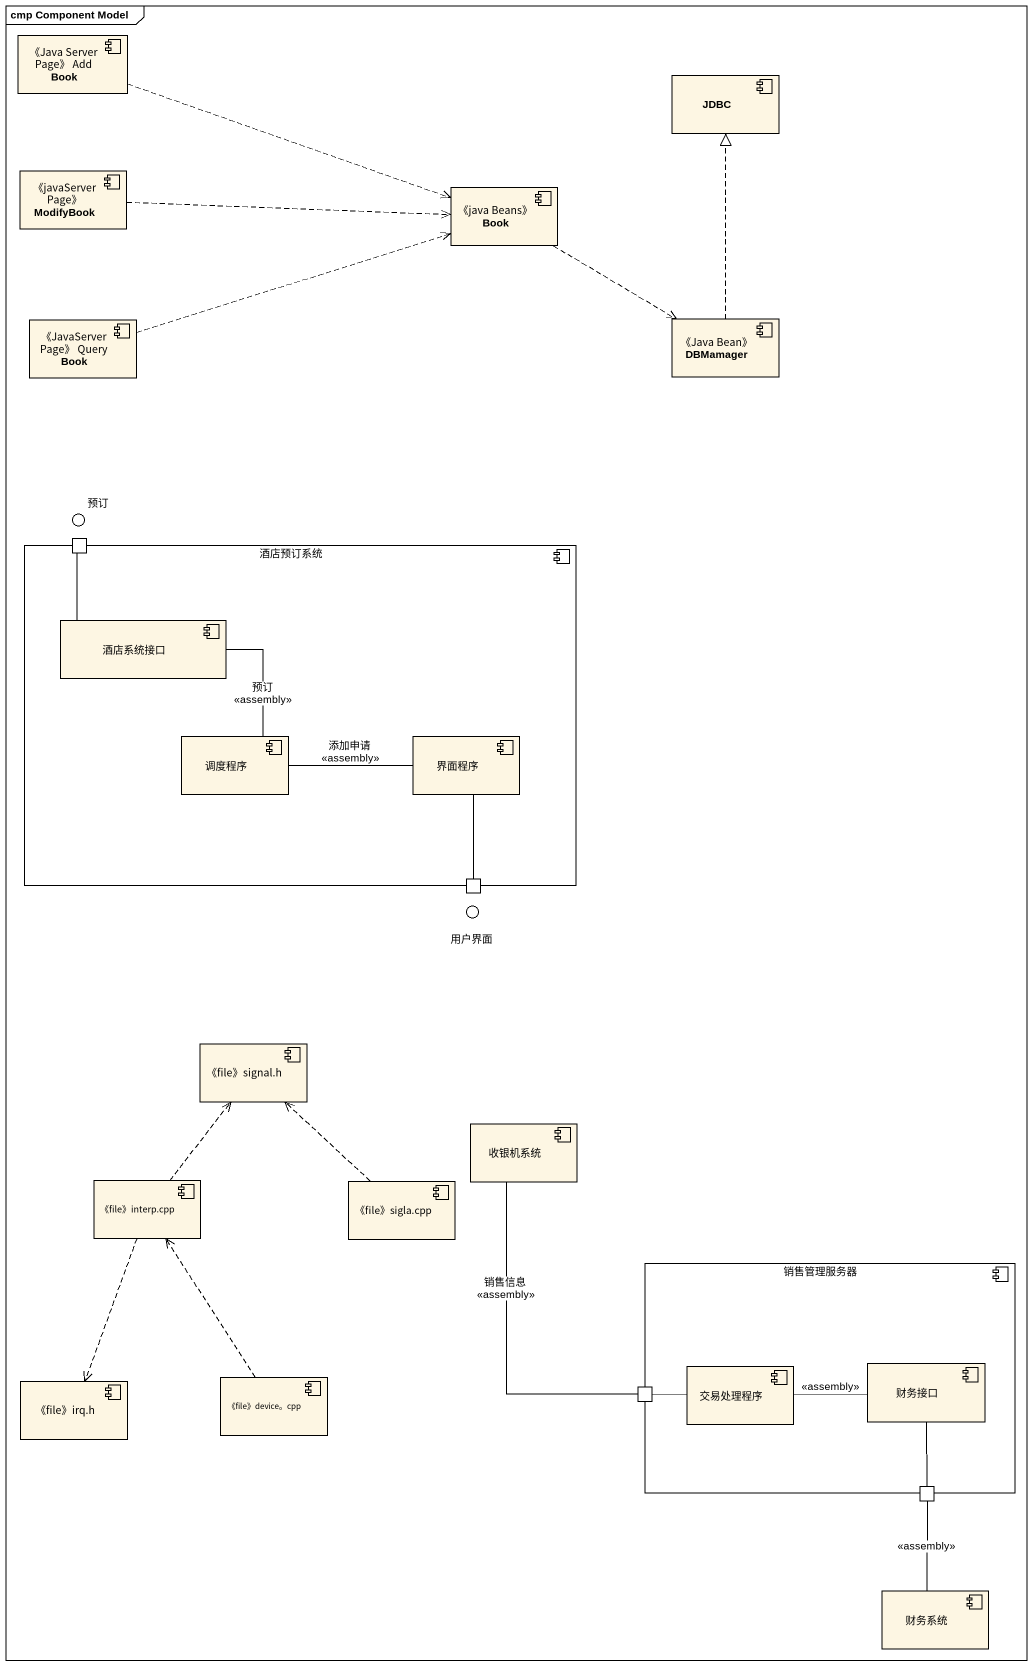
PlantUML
@startuml
mainframe cmp Component Model
component "《Java Server Page》 Add Book" as Java_Server_Page_Add_Book
component JDBC
component "《javaServer Page》 ModifyBook" as javaServer_Page_ModifyBook
component "《java Beans》 Book" as java_Beans_Book
component "《JavaServer Page》 Query Book" as JavaServer_Page_Query_Book
component "《Java Bean》 DBMamager" as Java_Bean_DBMamager
() 预订
component 酒店预订系统 {
  port " " as port1
  component 酒店系统接口
  component 调度程序
  component 界面程序
  port " " as port2
}
() 用户界面
component "《file》signal.h" as file_signal_h
component 收银机系统
component "《file》interp.cpp" as file_interp_cpp
component "《file》sigla.cpp" as file_sigla_cpp
component 销售管理服务器 {
  component 交易处理程序
  component 财务接口
  port " " as port3
  port " " as port4
}
component "《file》irq.h" as file_irq_h
component "《file》device。cpp" as file_device_cpp
component 财务系统
Java_Server_Page_Add_Book .right.> java_Beans_Book
javaServer_Page_ModifyBook .right.> java_Beans_Book
java_Beans_Book .right.> Java_Bean_DBMamager
JavaServer_Page_Query_Book .right.> java_Beans_Book
Java_Bean_DBMamager .up.|> JDBC
酒店系统接口 -up- port1
调度程序 -up- 酒店系统接口 : 预订\n<<assembly>>
界面程序 -left- 调度程序 : 添加申请\n<<assembly>>
界面程序 -- port2
收银机系统 -- port3 : 销售信息\n<<assembly>>
file_interp_cpp .up.> file_signal_h
file_interp_cpp ..> file_irq_h
file_sigla_cpp .up.> file_signal_h
交易处理程序 -right- 财务接口 : <<assembly>>
交易处理程序 -left- port3
财务接口 -- port4
file_device_cpp .up.> file_interp_cpp
port4 -- 财务系统 : <<assembly>>
@enduml
